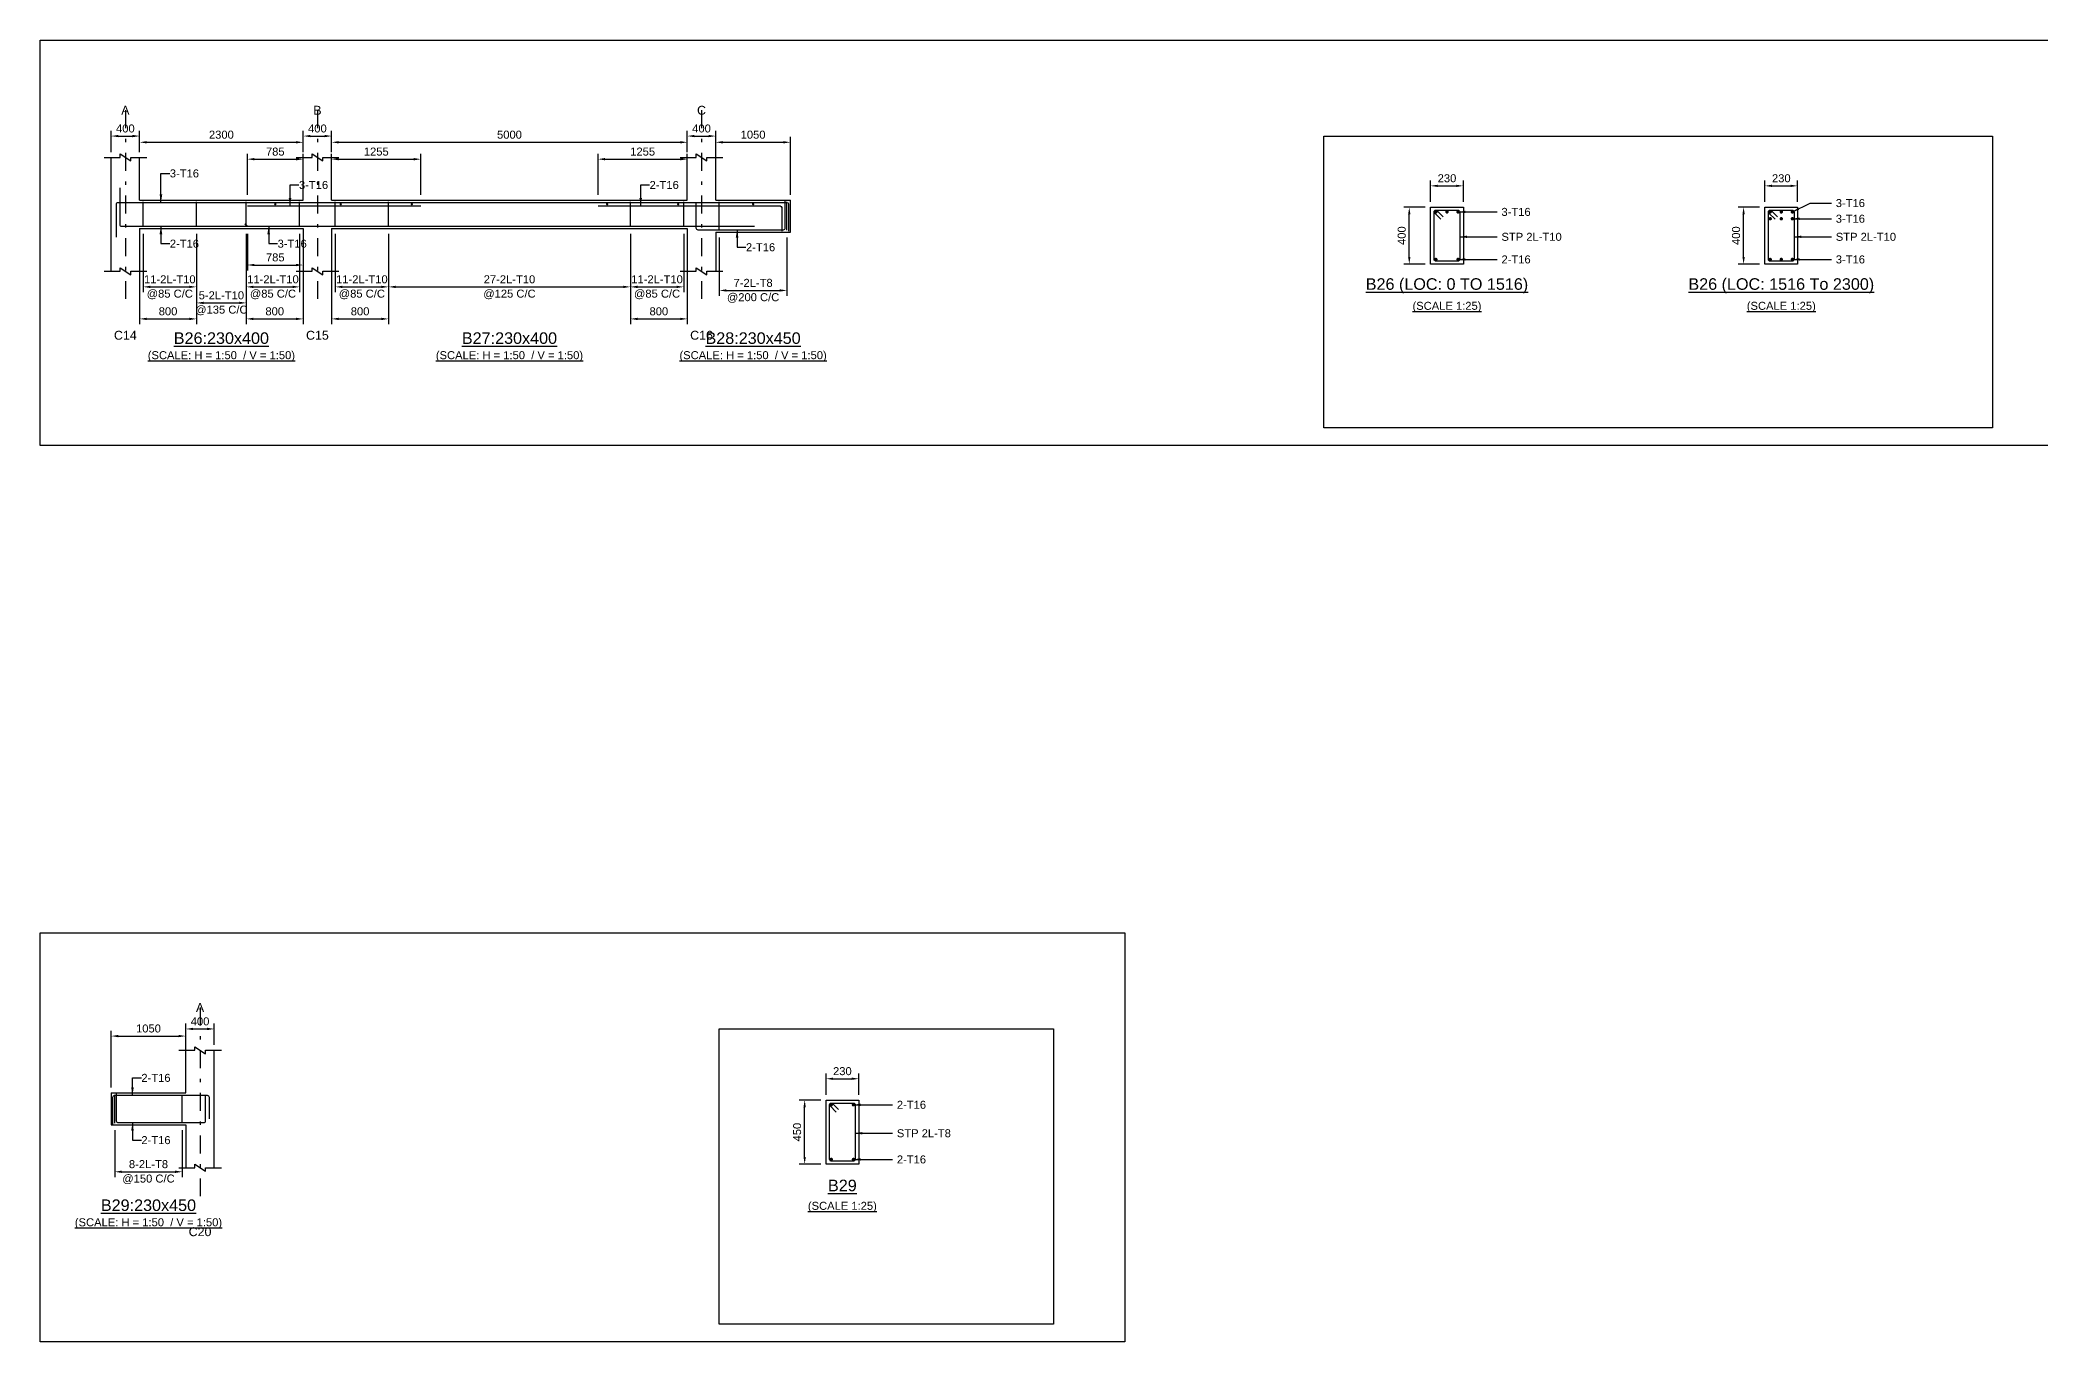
# Model space of a CAD drawing. Header units: inches. Extents: x -2000 to 143800, y -765100 to 3300.
# Drawn here: x -2000 to 54234, y -386400 to -349800 of the extents above; entities that cross this region are included whole.
import ezdxf
from ezdxf.enums import TextEntityAlignment as Align

# ---------------------------------------------------------------- set-up
doc = ezdxf.new("R2010")
doc.units = ezdxf.units.IN
doc.header["$LTSCALE"] = 1000
doc.header["$MEASUREMENT"] = 0
doc.linetypes.add('SCCenter', pattern=[1.2, 0.5, -0.3, 0.1, -0.3])
for name, color, linetype in [('Concrete Line', 2, 'Continuous'), ('Cut Line', 31, 'Continuous'), ('Dimension', 31, 'Continuous'), ('Grid', 8, 'Continuous'), ('Labels', 4, 'Continuous'), ('Labels_Support', 4, 'Continuous'), ('Link', 225, 'Continuous'), ('Reinforcement', 4, 'Continuous'), ('Schedule Border', 60, 'Continuous'), ('Spacer', 4, 'Continuous'), ('Text', 31, 'Continuous'), ('Text_Scale', 31, 'Continuous')]:
    doc.layers.add(name, color=color, linetype=linetype)
doc.styles.add('SC-SansSerif', font='SansSerif')
doc.styles.get("Standard").update_dxf_attribs({"font": 'txt.shx'})
doc.dimstyles.new('SCBBSDimStyl', dxfattribs={"dimtxt": 225, "dimasz": 200, "dimexe": 150, "dimexo": 150, "dimgap": 100, "dimtad": 1, "dimtoh": 1, "dimdec": 0, "dimzin": 0, "dimdsep": 46, "dimtxsty": 'SC-SansSerif', "dimcen": 0.09, "dimclrd": 8, "dimclre": 8, "dimclrt": 31, "dimadec": 0, "dimazin": 0, "dimtfac": 1, "dimtdec": 0, "dimtix": 1, "dimtofl": 0, "dimtmove": 0, "dimatfit": 3, "dimfxl": 1, "dimtolj": 1, "dimtzin": 0, "dimarcsym": 0})
doc.dimstyles.get("Standard").update_dxf_attribs({"dimtxt": 0.18, "dimasz": 225, "dimexe": 0.18, "dimexo": 0.0625, "dimgap": 0.09, "dimtad": 0, "dimtih": 1, "dimtoh": 1, "dimdec": 4, "dimzin": 0, "dimdsep": 46, "dimtxsty": 'Standard', "dimcen": 0.09, "dimadec": 0, "dimazin": 0, "dimtfac": 1, "dimtdec": 4, "dimtofl": 0, "dimtmove": 0, "dimatfit": 3, "dimfxl": 1, "dimtolj": 1, "dimtzin": 0, "dimarcsym": 0})

# ---------------------------------------------------------------- blocks, each defined once
blk = doc.blocks.new('*D226')
at = {"color": 8, "linetype": 'ByBlock', "lineweight": -2}
for p, q in [((900, -355250), (900, -356890)), ((2400, -355250), (2400, -356890)), ((1100, -356740), (2200, -356740))]:
    blk.add_line(p, q, dxfattribs=at)
at = {"color": 8}
for points in [[(900, -356740), (1100, -356707), (1100, -356773)], [(2400, -356740), (2200, -356773), (2200, -356707)]]:
    blk.add_solid(points, dxfattribs=at)
at = {"layer": 'DEFPOINTS', "color": 31}
for p in [(900, -355100), (2400, -355100), (900, -356740)]:
    blk.add_point(p, dxfattribs=at)
at = {"color": 31, "char_height": 225, "attachment_point": 5, "style": 'SC-SansSerif'}
for s, insert in [('\\A1;11-2L-T10', (1650, -356528)), ('\\A1;@85 C/C', (1650, -356952))]:
    blk.add_mtext(s, dxfattribs=dict(at, insert=insert))
blk = doc.blocks.new('*D227')
at = {"color": 8, "linetype": 'ByBlock', "lineweight": -2}
for p, q in [((800, -355250), (800, -357790)), ((2400, -355250), (2400, -357790)), ((1000, -357640), (2200, -357640))]:
    blk.add_line(p, q, dxfattribs=at)
at = {"color": 8}
for points in [[(800, -357640), (1000, -357607), (1000, -357673)], [(2400, -357640), (2200, -357673), (2200, -357607)]]:
    blk.add_solid(points, dxfattribs=at)
at = {"layer": 'DEFPOINTS', "color": 31}
for p in [(800, -355100), (2400, -355100), (800, -357640)]:
    blk.add_point(p, dxfattribs=at)
at = {"color": 31, "insert": (1600, -357428), "char_height": 225, "attachment_point": 5, "style": 'SC-SansSerif'}
blk.add_mtext('\\A1;800', dxfattribs=at)
blk = doc.blocks.new('*D228')
at = {"color": 8, "linetype": 'ByBlock', "lineweight": -2}
for p, q in [((2400, -355250), (2400, -357340)), ((3800, -355250), (3800, -357340)), ((2600, -357190), (3600, -357190))]:
    blk.add_line(p, q, dxfattribs=at)
at = {"color": 8}
for points in [[(2400, -357190), (2600, -357157), (2600, -357223)], [(3800, -357190), (3600, -357223), (3600, -357157)]]:
    blk.add_solid(points, dxfattribs=at)
at = {"layer": 'DEFPOINTS', "color": 31}
for p in [(2400, -355100), (3800, -355100), (2400, -357190)]:
    blk.add_point(p, dxfattribs=at)
at = {"color": 31, "char_height": 225, "attachment_point": 5, "style": 'SC-SansSerif'}
for s, insert in [('\\A1;5-2L-T10', (3100, -356978)), ('\\A1;@135 C/C', (3100, -357402))]:
    blk.add_mtext(s, dxfattribs=dict(at, insert=insert))
blk = doc.blocks.new('*D229')
at = {"color": 8, "linetype": 'ByBlock', "lineweight": -2}
for p, q in [((3800, -355250), (3800, -356890)), ((5300, -355250), (5300, -356890)), ((4000, -356740), (5100, -356740))]:
    blk.add_line(p, q, dxfattribs=at)
at = {"color": 8}
for points in [[(3800, -356740), (4000, -356707), (4000, -356773)], [(5300, -356740), (5100, -356773), (5100, -356707)]]:
    blk.add_solid(points, dxfattribs=at)
at = {"layer": 'DEFPOINTS', "color": 31}
for p in [(3800, -355100), (5300, -355100), (3800, -356740)]:
    blk.add_point(p, dxfattribs=at)
at = {"color": 31, "char_height": 225, "attachment_point": 5, "style": 'SC-SansSerif'}
for s, insert in [('\\A1;11-2L-T10', (4550, -356528)), ('\\A1;@85 C/C', (4550, -356952))]:
    blk.add_mtext(s, dxfattribs=dict(at, insert=insert))
blk = doc.blocks.new('*D230')
at = {"color": 8, "linetype": 'ByBlock', "lineweight": -2}
for p, q in [((3800, -355250), (3800, -357790)), ((5400, -355250), (5400, -357790)), ((4000, -357640), (5200, -357640))]:
    blk.add_line(p, q, dxfattribs=at)
at = {"color": 8}
for points in [[(3800, -357640), (4000, -357607), (4000, -357673)], [(5400, -357640), (5200, -357673), (5200, -357607)]]:
    blk.add_solid(points, dxfattribs=at)
at = {"layer": 'DEFPOINTS', "color": 31}
for p in [(3800, -355100), (5400, -355100), (3800, -357640)]:
    blk.add_point(p, dxfattribs=at)
at = {"color": 31, "insert": (4600, -357428), "char_height": 225, "attachment_point": 5, "style": 'SC-SansSerif'}
blk.add_mtext('\\A1;800', dxfattribs=at)
blk = doc.blocks.new('*D231')
at = {"color": 8, "linetype": 'ByBlock', "lineweight": -2}
for p, q in [((6300, -355250), (6300, -356890)), ((7800, -355250), (7800, -356890)), ((6500, -356740), (7600, -356740))]:
    blk.add_line(p, q, dxfattribs=at)
at = {"color": 8}
for points in [[(6300, -356740), (6500, -356707), (6500, -356773)], [(7800, -356740), (7600, -356773), (7600, -356707)]]:
    blk.add_solid(points, dxfattribs=at)
at = {"layer": 'DEFPOINTS', "color": 31}
for p in [(6300, -355100), (7800, -355100), (6300, -356740)]:
    blk.add_point(p, dxfattribs=at)
at = {"color": 31, "char_height": 225, "attachment_point": 5, "style": 'SC-SansSerif'}
for s, insert in [('\\A1;11-2L-T10', (7050, -356528)), ('\\A1;@85 C/C', (7050, -356952))]:
    blk.add_mtext(s, dxfattribs=dict(at, insert=insert))
blk = doc.blocks.new('*D232')
at = {"color": 8, "linetype": 'ByBlock', "lineweight": -2}
for p, q in [((6200, -355250), (6200, -357790)), ((7800, -355250), (7800, -357790)), ((6400, -357640), (7600, -357640))]:
    blk.add_line(p, q, dxfattribs=at)
at = {"color": 8}
for points in [[(6200, -357640), (6400, -357607), (6400, -357673)], [(7800, -357640), (7600, -357673), (7600, -357607)]]:
    blk.add_solid(points, dxfattribs=at)
at = {"layer": 'DEFPOINTS', "color": 31}
for p in [(6200, -355100), (7800, -355100), (6200, -357640)]:
    blk.add_point(p, dxfattribs=at)
at = {"color": 31, "insert": (7000, -357428), "char_height": 225, "attachment_point": 5, "style": 'SC-SansSerif'}
blk.add_mtext('\\A1;800', dxfattribs=at)
blk = doc.blocks.new('*D233')
at = {"color": 8, "linetype": 'ByBlock', "lineweight": -2}
for p, q in [((7800, -355250), (7800, -356890)), ((14600, -355250), (14600, -356890)), ((8000, -356740), (14400, -356740))]:
    blk.add_line(p, q, dxfattribs=at)
at = {"color": 8}
for points in [[(7800, -356740), (8000, -356707), (8000, -356773)], [(14600, -356740), (14400, -356773), (14400, -356707)]]:
    blk.add_solid(points, dxfattribs=at)
at = {"layer": 'DEFPOINTS', "color": 31}
for p in [(7800, -355100), (14600, -355100), (7800, -356740)]:
    blk.add_point(p, dxfattribs=at)
at = {"color": 31, "char_height": 225, "attachment_point": 5, "style": 'SC-SansSerif'}
for s, insert in [('\\A1;27-2L-T10', (11200, -356528)), ('\\A1;@125 C/C', (11200, -356952))]:
    blk.add_mtext(s, dxfattribs=dict(at, insert=insert))
blk = doc.blocks.new('*D234')
at = {"color": 8, "linetype": 'ByBlock', "lineweight": -2}
for p, q in [((14600, -355250), (14600, -356890)), ((16100, -355250), (16100, -356890)), ((14800, -356740), (15900, -356740))]:
    blk.add_line(p, q, dxfattribs=at)
at = {"color": 8}
for points in [[(14600, -356740), (14800, -356707), (14800, -356773)], [(16100, -356740), (15900, -356773), (15900, -356707)]]:
    blk.add_solid(points, dxfattribs=at)
at = {"layer": 'DEFPOINTS', "color": 31}
for p in [(14600, -355100), (16100, -355100), (14600, -356740)]:
    blk.add_point(p, dxfattribs=at)
at = {"color": 31, "char_height": 225, "attachment_point": 5, "style": 'SC-SansSerif'}
for s, insert in [('\\A1;11-2L-T10', (15350, -356528)), ('\\A1;@85 C/C', (15350, -356952))]:
    blk.add_mtext(s, dxfattribs=dict(at, insert=insert))
blk = doc.blocks.new('*D235')
at = {"color": 8, "linetype": 'ByBlock', "lineweight": -2}
for p, q in [((14600, -355250), (14600, -357790)), ((16200, -355250), (16200, -357790)), ((14800, -357640), (16000, -357640))]:
    blk.add_line(p, q, dxfattribs=at)
at = {"color": 8}
for points in [[(14600, -357640), (14800, -357607), (14800, -357673)], [(16200, -357640), (16000, -357673), (16000, -357607)]]:
    blk.add_solid(points, dxfattribs=at)
at = {"layer": 'DEFPOINTS', "color": 31}
for p in [(14600, -355100), (16200, -355100), (14600, -357640)]:
    blk.add_point(p, dxfattribs=at)
at = {"color": 31, "insert": (15400, -357428), "char_height": 225, "attachment_point": 5, "style": 'SC-SansSerif'}
blk.add_mtext('\\A1;800', dxfattribs=at)
blk = doc.blocks.new('*D236')
at = {"color": 8, "linetype": 'ByBlock', "lineweight": -2}
for p, q in [((17100, -355350), (17100, -356990)), ((19000, -355350), (19000, -356990)), ((17300, -356840), (18800, -356840))]:
    blk.add_line(p, q, dxfattribs=at)
at = {"color": 8}
for points in [[(17100, -356840), (17300, -356807), (17300, -356873)], [(19000, -356840), (18800, -356873), (18800, -356807)]]:
    blk.add_solid(points, dxfattribs=at)
at = {"layer": 'DEFPOINTS', "color": 31}
for p in [(17100, -355200), (19000, -355200), (17100, -356840)]:
    blk.add_point(p, dxfattribs=at)
at = {"color": 31, "char_height": 225, "attachment_point": 5, "style": 'SC-SansSerif'}
for s, insert in [('\\A1;7-2L-T8', (18050, -356628)), ('\\A1;@200 C/C', (18050, -357052))]:
    blk.add_mtext(s, dxfattribs=dict(at, insert=insert))
blk = doc.blocks.new('*D237')
at = {"color": 8, "linetype": 'ByBlock', "lineweight": -2}
for p, q in [((3830, -354150), (3830, -353000)), ((5400, -354150), (5400, -353000)), ((4030, -353150), (5200, -353150))]:
    blk.add_line(p, q, dxfattribs=at)
at = {"color": 8}
for points in [[(3830, -353150), (4030, -353117), (4030, -353183)], [(5400, -353150), (5200, -353183), (5200, -353117)]]:
    blk.add_solid(points, dxfattribs=at)
at = {"layer": 'DEFPOINTS', "color": 31}
for p in [(3830, -353150), (3830, -354300), (5400, -354300)]:
    blk.add_point(p, dxfattribs=at)
at = {"color": 31, "insert": (4615, -352938), "char_height": 225, "attachment_point": 5, "style": 'SC-SansSerif'}
blk.add_mtext('\\A1;785', dxfattribs=at)
blk = doc.blocks.new('*D238')
at = {"color": 8, "linetype": 'ByBlock', "lineweight": -2}
for p, q in [((6200, -354150), (6200, -353000)), ((8710, -354150), (8710, -353000)), ((6400, -353150), (8510, -353150))]:
    blk.add_line(p, q, dxfattribs=at)
at = {"color": 8}
for points in [[(6200, -353150), (6400, -353117), (6400, -353183)], [(8710, -353150), (8510, -353183), (8510, -353117)]]:
    blk.add_solid(points, dxfattribs=at)
at = {"layer": 'DEFPOINTS', "color": 31}
for p in [(6200, -353150), (6200, -354300), (8710, -354300)]:
    blk.add_point(p, dxfattribs=at)
at = {"color": 31, "insert": (7455, -352938), "char_height": 225, "attachment_point": 5, "style": 'SC-SansSerif'}
blk.add_mtext('\\A1;1255', dxfattribs=at)
blk = doc.blocks.new('*D239')
at = {"color": 8, "linetype": 'ByBlock', "lineweight": -2}
for p, q in [((13690, -354150), (13690, -353000)), ((16200, -354150), (16200, -353000)), ((13890, -353150), (16000, -353150))]:
    blk.add_line(p, q, dxfattribs=at)
at = {"color": 8}
for points in [[(13690, -353150), (13890, -353117), (13890, -353183)], [(16200, -353150), (16000, -353183), (16000, -353117)]]:
    blk.add_solid(points, dxfattribs=at)
at = {"layer": 'DEFPOINTS', "color": 31}
for p in [(13690, -353150), (13690, -354300), (16200, -354300)]:
    blk.add_point(p, dxfattribs=at)
at = {"color": 31, "insert": (14945, -352938), "char_height": 225, "attachment_point": 5, "style": 'SC-SansSerif'}
blk.add_mtext('\\A1;1255', dxfattribs=at)
blk = doc.blocks.new('*D240')
at = {"color": 8, "linetype": 'ByBlock', "lineweight": -2}
for p, q in [((3830, -355250), (3830, -356275)), ((5400, -355250), (5400, -356275)), ((4030, -356125), (5200, -356125))]:
    blk.add_line(p, q, dxfattribs=at)
at = {"color": 8}
for points in [[(3830, -356125), (4030, -356092), (4030, -356158)], [(5400, -356125), (5200, -356158), (5200, -356092)]]:
    blk.add_solid(points, dxfattribs=at)
at = {"layer": 'DEFPOINTS', "color": 31}
for p in [(3830, -355100), (5400, -355100), (3830, -356125)]:
    blk.add_point(p, dxfattribs=at)
at = {"color": 31, "insert": (4615, -355912), "char_height": 225, "attachment_point": 5, "style": 'SC-SansSerif'}
blk.add_mtext('\\A1;785', dxfattribs=at)
blk = doc.blocks.new('*D241')
at = {"color": 8, "linetype": 'ByBlock', "lineweight": -2}
for p, q in [((37100, -354350), (37100, -353750)), ((37300, -353900), (37820, -353900)), ((38020, -354350), (38020, -353750))]:
    blk.add_line(p, q, dxfattribs=at)
at = {"color": 8}
for points in [[(37100, -353900), (37300, -353867), (37300, -353933)], [(38020, -353900), (37820, -353933), (37820, -353867)]]:
    blk.add_solid(points, dxfattribs=at)
at = {"layer": 'DEFPOINTS', "color": 31}
for p in [(37100, -353900), (37100, -354500), (38020, -354500)]:
    blk.add_point(p, dxfattribs=at)
at = {"color": 31, "insert": (37560, -353688), "char_height": 225, "attachment_point": 5, "style": 'SC-SansSerif'}
blk.add_mtext('\\A1;230', dxfattribs=at)
blk = doc.blocks.new('*D242')
at = {"color": 8, "linetype": 'ByBlock', "lineweight": -2}
for p, q in [((36950, -354500), (36350, -354500)), ((36500, -355900), (36500, -354700)), ((36950, -356100), (36350, -356100))]:
    blk.add_line(p, q, dxfattribs=at)
at = {"color": 8}
for points in [[(36500, -354500), (36533, -354700), (36467, -354700)], [(36500, -356100), (36467, -355900), (36533, -355900)]]:
    blk.add_solid(points, dxfattribs=at)
at = {"layer": 'DEFPOINTS', "color": 31}
for p in [(37100, -354500), (36500, -356100), (37100, -356100)]:
    blk.add_point(p, dxfattribs=at)
at = {"color": 31, "insert": (36288, -355300), "char_height": 225, "attachment_point": 5, "rotation": 90, "style": 'SC-SansSerif'}
blk.add_mtext('\\A1;400', dxfattribs=at)
blk = doc.blocks.new('*D243')
at = {"color": 8, "linetype": 'ByBlock', "lineweight": -2}
for p, q in [((46500, -354350), (46500, -353750)), ((46700, -353900), (47220, -353900)), ((47420, -354350), (47420, -353750))]:
    blk.add_line(p, q, dxfattribs=at)
at = {"color": 8}
for points in [[(46500, -353900), (46700, -353867), (46700, -353933)], [(47420, -353900), (47220, -353933), (47220, -353867)]]:
    blk.add_solid(points, dxfattribs=at)
at = {"layer": 'DEFPOINTS', "color": 31}
for p in [(46500, -353900), (46500, -354500), (47420, -354500)]:
    blk.add_point(p, dxfattribs=at)
at = {"color": 31, "insert": (46960, -353688), "char_height": 225, "attachment_point": 5, "style": 'SC-SansSerif'}
blk.add_mtext('\\A1;230', dxfattribs=at)
blk = doc.blocks.new('*D244')
at = {"color": 8, "linetype": 'ByBlock', "lineweight": -2}
for p, q in [((46350, -354500), (45750, -354500)), ((45900, -355900), (45900, -354700)), ((46350, -356100), (45750, -356100))]:
    blk.add_line(p, q, dxfattribs=at)
at = {"color": 8}
for points in [[(45900, -354500), (45933, -354700), (45867, -354700)], [(45900, -356100), (45867, -355900), (45933, -355900)]]:
    blk.add_solid(points, dxfattribs=at)
at = {"layer": 'DEFPOINTS', "color": 31}
for p in [(46500, -354500), (45900, -356100), (46500, -356100)]:
    blk.add_point(p, dxfattribs=at)
at = {"color": 31, "insert": (45688, -355300), "char_height": 225, "attachment_point": 5, "rotation": 90, "style": 'SC-SansSerif'}
blk.add_mtext('\\A1;400', dxfattribs=at)
blk = doc.blocks.new('*D253')
at = {"color": 8, "linetype": 'ByBlock', "lineweight": -2}
for p, q in [((800, -352950), (800, -352525)), ((5400, -352950), (5400, -352525)), ((1000, -352675), (5200, -352675))]:
    blk.add_line(p, q, dxfattribs=at)
at = {"color": 8}
for points in [[(800, -352675), (1000, -352642), (1000, -352708)], [(5400, -352675), (5200, -352708), (5200, -352642)]]:
    blk.add_solid(points, dxfattribs=at)
at = {"layer": 'DEFPOINTS', "color": 31}
for p in [(800, -352675), (800, -353100), (5400, -353100)]:
    blk.add_point(p, dxfattribs=at)
at = {"color": 31, "insert": (3100, -352462), "char_height": 225, "attachment_point": 5, "style": 'SC-SansSerif'}
blk.add_mtext('\\A1;2300', dxfattribs=at)
blk = doc.blocks.new('*D254')
at = {"color": 8, "linetype": 'ByBlock', "lineweight": -2}
for p, q in [((6200, -352950), (6200, -352525)), ((16200, -352950), (16200, -352525)), ((6400, -352675), (16000, -352675))]:
    blk.add_line(p, q, dxfattribs=at)
at = {"color": 8}
for points in [[(6200, -352675), (6400, -352642), (6400, -352708)], [(16200, -352675), (16000, -352708), (16000, -352642)]]:
    blk.add_solid(points, dxfattribs=at)
at = {"layer": 'DEFPOINTS', "color": 31}
for p in [(6200, -352675), (6200, -353100), (16200, -353100)]:
    blk.add_point(p, dxfattribs=at)
at = {"color": 31, "insert": (11200, -352462), "char_height": 225, "attachment_point": 5, "style": 'SC-SansSerif'}
blk.add_mtext('\\A1;5000', dxfattribs=at)
blk = doc.blocks.new('*D255')
at = {"color": 8, "linetype": 'ByBlock', "lineweight": -2}
for p, q in [((17000, -352950), (17000, -352525)), ((19100, -354150), (19100, -352525)), ((17200, -352675), (18900, -352675))]:
    blk.add_line(p, q, dxfattribs=at)
at = {"color": 8}
for points in [[(17000, -352675), (17200, -352642), (17200, -352708)], [(19100, -352675), (18900, -352708), (18900, -352642)]]:
    blk.add_solid(points, dxfattribs=at)
at = {"layer": 'DEFPOINTS', "color": 31}
for p in [(17000, -352675), (17000, -353100), (19100, -354300)]:
    blk.add_point(p, dxfattribs=at)
at = {"color": 31, "insert": (18050, -352462), "char_height": 225, "attachment_point": 5, "style": 'SC-SansSerif'}
blk.add_mtext('\\A1;1050', dxfattribs=at)
blk = doc.blocks.new('*D256')
at = {"color": 8, "linetype": 'ByBlock', "lineweight": -2}
for p, q in [((0, -352950), (0, -352350)), ((200, -352500), (600, -352500)), ((800, -352950), (800, -352350))]:
    blk.add_line(p, q, dxfattribs=at)
at = {"color": 8}
for points in [[(0, -352500), (200, -352467), (200, -352533)], [(800, -352500), (600, -352533), (600, -352467)]]:
    blk.add_solid(points, dxfattribs=at)
at = {"layer": 'DEFPOINTS', "color": 31}
for p in [(0, -352500), (0, -353100), (800, -353100)]:
    blk.add_point(p, dxfattribs=at)
at = {"color": 31, "insert": (400, -352288), "char_height": 225, "attachment_point": 5, "style": 'SC-SansSerif'}
blk.add_mtext('\\A1;400', dxfattribs=at)
blk = doc.blocks.new('*D257')
at = {"color": 8, "linetype": 'ByBlock', "lineweight": -2}
for p, q in [((5400, -352950), (5400, -352350)), ((5600, -352500), (6000, -352500)), ((6200, -352950), (6200, -352350))]:
    blk.add_line(p, q, dxfattribs=at)
at = {"color": 8}
for points in [[(5400, -352500), (5600, -352467), (5600, -352533)], [(6200, -352500), (6000, -352533), (6000, -352467)]]:
    blk.add_solid(points, dxfattribs=at)
at = {"layer": 'DEFPOINTS', "color": 31}
for p in [(5400, -352500), (5400, -353100), (6200, -353100)]:
    blk.add_point(p, dxfattribs=at)
at = {"color": 31, "insert": (5800, -352288), "char_height": 225, "attachment_point": 5, "style": 'SC-SansSerif'}
blk.add_mtext('\\A1;400', dxfattribs=at)
blk = doc.blocks.new('*D258')
at = {"color": 8, "linetype": 'ByBlock', "lineweight": -2}
for p, q in [((16200, -352950), (16200, -352350)), ((16400, -352500), (16800, -352500)), ((17000, -354150), (17000, -352350))]:
    blk.add_line(p, q, dxfattribs=at)
at = {"color": 8}
for points in [[(16200, -352500), (16400, -352467), (16400, -352533)], [(17000, -352500), (16800, -352533), (16800, -352467)]]:
    blk.add_solid(points, dxfattribs=at)
at = {"layer": 'DEFPOINTS', "color": 31}
for p in [(16200, -352500), (16200, -353100), (17000, -354300)]:
    blk.add_point(p, dxfattribs=at)
at = {"color": 31, "insert": (16600, -352288), "char_height": 225, "attachment_point": 5, "style": 'SC-SansSerif'}
blk.add_mtext('\\A1;400', dxfattribs=at)
blk = doc.blocks.new('*D259')
at = {"color": 8, "linetype": 'ByBlock', "lineweight": -2}
for p, q in [((100, -380450), (100, -381765)), ((2000, -380450), (2000, -381765)), ((300, -381615), (1800, -381615))]:
    blk.add_line(p, q, dxfattribs=at)
at = {"color": 8}
for points in [[(100, -381615), (300, -381582), (300, -381648)], [(2000, -381615), (1800, -381648), (1800, -381582)]]:
    blk.add_solid(points, dxfattribs=at)
at = {"layer": 'DEFPOINTS', "color": 31}
for p in [(100, -380300), (2000, -380300), (100, -381615)]:
    blk.add_point(p, dxfattribs=at)
at = {"color": 31, "char_height": 225, "attachment_point": 5, "style": 'SC-SansSerif'}
for s, insert in [('\\A1;@150 C/C', (1050, -381828)), ('\\A1;8-2L-T8', (1050, -381402))]:
    blk.add_mtext(s, dxfattribs=dict(at, insert=insert))
blk = doc.blocks.new('*D260')
at = {"color": 8, "linetype": 'ByBlock', "lineweight": -2}
for p, q in [((20100, -379450), (20100, -378850)), ((20300, -379000), (20820, -379000)), ((21020, -379450), (21020, -378850))]:
    blk.add_line(p, q, dxfattribs=at)
at = {"color": 8}
for points in [[(20100, -379000), (20300, -378967), (20300, -379033)], [(21020, -379000), (20820, -379033), (20820, -378967)]]:
    blk.add_solid(points, dxfattribs=at)
at = {"layer": 'DEFPOINTS', "color": 31}
for p in [(20100, -379000), (20100, -379600), (21020, -379600)]:
    blk.add_point(p, dxfattribs=at)
at = {"color": 31, "insert": (20560, -378788), "char_height": 225, "attachment_point": 5, "style": 'SC-SansSerif'}
blk.add_mtext('\\A1;230', dxfattribs=at)
blk = doc.blocks.new('*D261')
at = {"color": 8, "linetype": 'ByBlock', "lineweight": -2}
for p, q in [((19950, -379600), (19350, -379600)), ((19500, -381200), (19500, -379800)), ((19950, -381400), (19350, -381400))]:
    blk.add_line(p, q, dxfattribs=at)
at = {"color": 8}
for points in [[(19500, -379600), (19533, -379800), (19467, -379800)], [(19500, -381400), (19467, -381200), (19533, -381200)]]:
    blk.add_solid(points, dxfattribs=at)
at = {"layer": 'DEFPOINTS', "color": 31}
for p in [(20100, -379600), (19500, -381400), (20100, -381400)]:
    blk.add_point(p, dxfattribs=at)
at = {"color": 31, "insert": (19288, -380500), "char_height": 225, "attachment_point": 5, "rotation": 90, "style": 'SC-SansSerif'}
blk.add_mtext('\\A1;450', dxfattribs=at)
blk = doc.blocks.new('*D262')
at = {"color": 8, "linetype": 'ByBlock', "lineweight": -2}
for p, q in [((0, -379250), (0, -377650)), ((200, -377800), (1900, -377800)), ((2100, -378050), (2100, -377650))]:
    blk.add_line(p, q, dxfattribs=at)
at = {"color": 8}
for points in [[(0, -377800), (200, -377767), (200, -377833)], [(2100, -377800), (1900, -377833), (1900, -377767)]]:
    blk.add_solid(points, dxfattribs=at)
at = {"layer": 'DEFPOINTS', "color": 31}
for p in [(0, -377800), (2100, -378200), (0, -379400)]:
    blk.add_point(p, dxfattribs=at)
at = {"color": 31, "insert": (1050, -377588), "char_height": 225, "attachment_point": 5, "style": 'SC-SansSerif'}
blk.add_mtext('\\A1;1050', dxfattribs=at)
blk = doc.blocks.new('*D263')
at = {"color": 8, "linetype": 'ByBlock', "lineweight": -2}
for p, q in [((2100, -379250), (2100, -377450)), ((2300, -377600), (2700, -377600)), ((2900, -378050), (2900, -377450))]:
    blk.add_line(p, q, dxfattribs=at)
at = {"color": 8}
for points in [[(2100, -377600), (2300, -377567), (2300, -377633)], [(2900, -377600), (2700, -377633), (2700, -377567)]]:
    blk.add_solid(points, dxfattribs=at)
at = {"layer": 'DEFPOINTS', "color": 31}
for p in [(2100, -377600), (2900, -378200), (2100, -379400)]:
    blk.add_point(p, dxfattribs=at)
at = {"color": 31, "insert": (2500, -377388), "char_height": 225, "attachment_point": 5, "style": 'SC-SansSerif'}
blk.add_mtext('\\A1;400', dxfattribs=at)

msp = doc.modelspace()

# ---------------------------------------------------------------- linework, layer by layer
at = {"layer": 'Concrete Line'}
for p, q in [((0, -356300), (0, -353100)), ((800, -354300), (800, -353100)), ((5400, -354300), (5400, -353100)), ((6200, -354300), (6200, -353100)), ((16200, -354300), (16200, -353100)), ((17000, -354300), (17000, -353100)), ((19100, -355200), (19100, -354300)), ((800, -355100), (800, -356300)), ((5400, -355100), (5400, -356300)), ((6200, -355100), (6200, -356300)), ((16200, -355100), (16200, -356300)), ((17000, -355200), (17000, -356300)), ((2100, -379400), (2100, -378200)), ((2900, -381500), (2900, -378200)), ((0, -379400), (0, -380300)), ((2100, -380300), (2100, -381500))]:
    msp.add_line(p, q, dxfattribs=at)
for points in [[(800, -354300), (5400, -354300)], [(6200, -354300), (16200, -354300)], [(17000, -354300), (19100, -354300)], [(800, -355100), (5400, -355100)], [(6200, -355100), (16200, -355100)], [(17000, -355200), (19100, -355200)], [(0, -379400), (2100, -379400)], [(0, -380300), (2100, -380300)]]:
    msp.add_lwpolyline(points, dxfattribs=at)
for points in [[(37100, -354500), (38020, -354500), (38020, -356100), (37100, -356100)], [(46500, -354500), (47420, -354500), (47420, -356100), (46500, -356100)], [(20100, -379600), (21020, -379600), (21020, -381400), (20100, -381400)]]:
    msp.add_lwpolyline(points, close=True, dxfattribs=at)
at = {"layer": 'Cut Line'}
for points in [[(-200, -353100), (250, -353100), (250, -353000), (550, -353200), (550, -353100), (1000, -353100)], [(5200, -353100), (5650, -353100), (5650, -353000), (5950, -353200), (5950, -353100), (6400, -353100)], [(16000, -353100), (16450, -353100), (16450, -353000), (16750, -353200), (16750, -353100), (17200, -353100)], [(-200, -356300), (250, -356300), (250, -356200), (550, -356400), (550, -356300), (1000, -356300)], [(5200, -356300), (5650, -356300), (5650, -356200), (5950, -356400), (5950, -356300), (6400, -356300)], [(16000, -356300), (16450, -356300), (16450, -356200), (16750, -356400), (16750, -356300), (17200, -356300)], [(1900, -378200), (2350, -378200), (2350, -378100), (2650, -378300), (2650, -378200), (3100, -378200)], [(1900, -381500), (2350, -381500), (2350, -381400), (2650, -381600), (2650, -381500), (3100, -381500)]]:
    msp.add_lwpolyline(points, dxfattribs=at)
at = {"layer": 'Grid', "linetype": 'SCCenter'}
for p, q in [((400, -351775), (400, -357100)), ((5800, -351775), (5800, -357100)), ((16600, -351775), (16600, -357100)), ((2500, -377000), (2500, -382300))]:
    msp.add_line(p, q, dxfattribs=at)
at = {"layer": 'Grid'}
for centre in [(400, -351775), (5800, -351775), (16600, -351775), (2500, -377000)]:
    msp.add_circle(centre, 0, dxfattribs=at)
at = {"layer": 'Link'}
for p, q in [((900, -355050), (900, -354350)), ((2400, -355050), (2400, -354350)), ((3800, -355050), (3800, -354350)), ((5300, -355050), (5300, -354350)), ((6300, -355050), (6300, -354350)), ((7800, -355050), (7800, -354350)), ((14600, -355050), (14600, -354350)), ((16100, -355050), (16100, -354350)), ((17100, -355150), (17100, -354350)), ((19000, -355150), (19000, -354350)), ((100, -380250), (100, -379450)), ((2000, -380250), (2000, -379450))]:
    msp.add_line(p, q, dxfattribs=at)
for points in [[(37383.8, -354835.6), (37214.1, -354665.9, -0.6681786), (37248, -354584), (37872, -354584, -0.4142136), (37920, -354632), (37920, -355968, -0.4142136), (37872, -356016), (37248, -356016, -0.4142136), (37200, -355968), (37200, -354632, -0.6681786), (37281.9, -354598.1), (37451.7, -354767.8)], [(46783.8, -354835.6), (46614.1, -354665.9, -0.6681786), (46648, -354584), (47272, -354584, -0.4142136), (47320, -354632), (47320, -355968, -0.4142136), (47272, -356016), (46648, -356016, -0.4142136), (46600, -355968), (46600, -354632, -0.6681786), (46681.9, -354598.1), (46851.7, -354767.8)], [(20383.8, -379935.6), (20214.1, -379765.9, -0.6681786), (20248, -379684), (20872, -379684, -0.4142136), (20920, -379732), (20920, -381268, -0.4142136), (20872, -381316), (20248, -381316, -0.4142136), (20200, -381268), (20200, -379732, -0.6681786), (20281.9, -379698.1), (20451.6, -379867.8)]]:
    msp.add_lwpolyline(points, format="xyb", dxfattribs=at)
at = {"layer": 'Reinforcement'}
for points in [[(244, -353958), (244, -354984, 0.4142136), (294, -355034), (18088, -355034)], [(148, -355346), (148, -354416, -0.4142136), (198, -354366), (19000, -354366, -0.4142134), (19050, -354416), (19050, -355175)], [(13690, -354462), (18808, -354462, -0.4142134), (18858, -354512), (18858, -355175)], [(16444, -354378), (16444, -355084, 0.4142136), (16494, -355134), (18904, -355134, 0.4142136), (18954, -355084), (18954, -354325)], [(50, -380275), (50, -379516, -0.4142136), (100, -379466), (2702, -379466, -0.4142136), (2752, -379516), (2752, -380126)], [(146, -379425), (146, -380184, 0.4142136), (196, -380234), (2606, -380234, 0.4142136), (2656, -380184), (2656, -379478)]]:
    msp.add_lwpolyline(points, format="xyb", dxfattribs=at)
for points in [[(3830, -354462), (8710, -354462)], [(3759.3, -354963.3), (3830, -355034), (18088, -355034)]]:
    msp.add_lwpolyline(points, dxfattribs=at)
at = {"layer": 'Reinforcement', "const_width": 48}
for points in [[(37224, -354632, 1), (37272, -354632, 1)], [(37536, -354632, 1), (37584, -354632, 1)], [(37848, -354632, 1), (37896, -354632, 1)], [(46624, -354632, 1), (46672, -354632, 1)], [(46624, -354824, 1), (46672, -354824, 1)], [(46936, -354632, 1), (46984, -354632, 1)], [(46936, -354824, 1), (46984, -354824, 1)], [(47248, -354632, 1), (47296, -354632, 1)], [(47248, -354824, 1), (47296, -354824, 1)], [(37224, -355968, 1), (37272, -355968, 1)], [(37848, -355968, 1), (37896, -355968, 1)], [(46624, -355968, 1), (46672, -355968, 1)], [(46936, -355968, 1), (46984, -355968, 1)], [(47248, -355968, 1), (47296, -355968, 1)], [(20224, -379732, 1), (20272, -379732, 1)], [(20848, -379732, 1), (20896, -379732, 1)], [(20224, -381268, 1), (20272, -381268, 1)], [(20848, -381268, 1), (20896, -381268, 1)]]:
    msp.add_lwpolyline(points, format="xyb", close=True, dxfattribs=at)
at = {"layer": 'Schedule Border'}
for points in [[(-2000, -349800), (96500, -349800), (96500, -361200), (-2000, -361200)], [(34100, -352500), (52900, -352500), (52900, -360700), (34100, -360700)], [(-2000, -374900), (28500, -374900), (28500, -386400), (-2000, -386400)], [(17100, -377600), (26500, -377600), (26500, -385900), (17100, -385900)]]:
    msp.add_lwpolyline(points, close=True, dxfattribs=at)
at = {"layer": 'Spacer', "const_width": 32}
for points in [[(4599, -354414, 1), (4631, -354414, 1)], [(6439, -354414, 1), (6471, -354414, 1)], [(8439, -354414, 1), (8471, -354414, 1)], [(13929, -354414, 1), (13961, -354414, 1)], [(15929, -354414, 1), (15961, -354414, 1)], [(18034, -354414, 1), (18066, -354414, 1)]]:
    msp.add_lwpolyline(points, format="xyb", close=True, dxfattribs=at)

# ---------------------------------------------------------------- texts
at = {"layer": 'Grid', "style": 'SC-SansSerif'}
for s, p in [('A', (400, -351775)), ('B', (5800, -351775)), ('C', (16600, -351775)), ('A', (2500, -377000))]:
    msp.add_text(s, height=250, dxfattribs=at).set_placement(p, align=Align.MIDDLE)
at = {"layer": 'Labels', "style": 'SC-SansSerif'}
for s, p in [('%%uB26 (LOC: 0 TO 1516)', (37560, -356700)), ('%%uB26 (LOC: 1516 To 2300)', (46960, -356700)), ('%%uB29', (20560, -382000))]:
    msp.add_text(s, height=325, dxfattribs=at).set_placement(p, align=Align.MIDDLE)
for s, p in [('%%uB26:230x400', (3100, -358440)), ('%%uB27:230x400', (11200, -358440)), ('%%uB28:230x450', (18050, -358440)), ('%%uB29:230x450', (1050, -382815))]:
    msp.add_text(s, height=325, dxfattribs=at).set_placement(p, align=Align.BOTTOM_CENTER)
at = {"layer": 'Labels_Support', "style": 'SC-SansSerif'}
for s, p in [('C14', (400, -358300)), ('C15', (5800, -358300)), ('C16', (16600, -358300)), ('C20', (2500, -383500))]:
    msp.add_text(s, height=250, dxfattribs=at).set_placement(p, align=Align.BOTTOM_CENTER)
at = {"layer": 'Text', "style": 'SC-SansSerif'}
for s, p in [('3-T16', (1650, -353550)), ('3-T16', (5280, -353875)), ('2-T16', (15140, -353875)), ('3-T16', (48492, -354384)), ('3-T16', (39092, -354632)), ('3-T16', (48492, -354824)), ('STP 2L-T10', (39092, -355332)), ('STP 2L-T10', (48492, -355332)), ('2-T16', (1650, -355525)), ('3-T16', (4680, -355525)), ('2-T16', (17850, -355625)), ('2-T16', (39092, -355968)), ('3-T16', (48492, -355968)), ('2-T16', (850, -378975)), ('2-T16', (22092, -379732)), ('2-T16', (850, -380725)), ('STP 2L-T8', (22092, -380532)), ('2-T16', (22092, -381268))]:
    msp.add_text(s, height=225, dxfattribs=at).set_placement(p, align=Align.MIDDLE_LEFT)
for p in [(37560, -357300), (46960, -357300), (20560, -382600)]:
    msp.add_text('%%u(SCALE 1:25)', height=225, dxfattribs=at).set_placement(p, align=Align.MIDDLE)
at = {"layer": 'Text_Scale', "style": 'SC-SansSerif'}
for p in [(3100, -358840), (11200, -358840), (18050, -358840), (1050, -383215)]:
    msp.add_text('%%u(SCALE: H = 1:50  / V = 1:50)', height=225, dxfattribs=at).set_placement(p, align=Align.BOTTOM_CENTER)

# ---------------------------------------------------------------- dimensions: what is measured, and where the dimension line sits
at = {"layer": 'Dimension'}
for base, p1, p2, text, picture, middle in [((800, -352500), (0, -353100), (800, -353100), '400', '*D256', (400, -352500)), ((5400, -352675), (800, -353100), (5400, -353100), '2300', '*D253', (3100, -352675)), ((6200, -352500), (5400, -353100), (6200, -353100), '400', '*D257', (5800, -352500)), ((16200, -352675), (6200, -353100), (16200, -353100), '5000', '*D254', (11200, -352675)), ((17000, -352500), (16200, -353100), (17000, -354300), '400', '*D258', (16600, -352500)), ((19100, -352675), (17000, -353100), (19100, -354300), '1050', '*D255', (18050, -352675)), ((5400, -353150), (3830, -354300), (5400, -354300), '785', '*D237', (4615, -353150)), ((8710, -353150), (6200, -354300), (8710, -354300), '1255', '*D238', (7455, -353150)), ((16200, -353150), (13690, -354300), (16200, -354300), '1255', '*D239', (14945, -353150)), ((2400, -357640), (800, -355100), (2400, -355100), '800', '*D227', (1600, -357640)), ((2400, -356740), (900, -355100), (2400, -355100), '11-2L-T10\\X@85 C/C', '*D226', (1650, -356740)), ((3800, -357190), (2400, -355100), (3800, -355100), '5-2L-T10\\X@135 C/C', '*D228', (3100, -357190)), ((5300, -356740), (3800, -355100), (5300, -355100), '11-2L-T10\\X@85 C/C', '*D229', (4550, -356740)), ((5400, -357640), (3800, -355100), (5400, -355100), '800', '*D230', (4600, -357640)), ((5400, -356125), (3830, -355100), (5400, -355100), '785', '*D240', (4615, -356125)), ((7800, -357640), (6200, -355100), (7800, -355100), '800', '*D232', (7000, -357640)), ((7800, -356740), (6300, -355100), (7800, -355100), '11-2L-T10\\X@85 C/C', '*D231', (7050, -356740)), ((14600, -356740), (7800, -355100), (14600, -355100), '27-2L-T10\\X@125 C/C', '*D233', (11200, -356740)), ((16100, -356740), (14600, -355100), (16100, -355100), '11-2L-T10\\X@85 C/C', '*D234', (15350, -356740)), ((16200, -357640), (14600, -355100), (16200, -355100), '800', '*D235', (15400, -357640)), ((19000, -356840), (17100, -355200), (19000, -355200), '7-2L-T8\\X@200 C/C', '*D236', (18050, -356840)), ((2900, -377600), (2100, -379400), (2900, -378200), '400', '*D263', (2500, -377600)), ((2100, -377800), (0, -379400), (2100, -378200), '1050', '*D262', (1050, -377800)), ((2000, -381615), (100, -380300), (2000, -380300), '8-2L-T8\\X@150 C/C', '*D259', (1050, -381615))]:
    dim = msp.add_linear_dim(base=base, p1=p1, p2=p2, text=text, dimstyle='SCBBSDimStyl', dxfattribs=at)
    dim.commit()
    dim.dimension.update_dxf_attribs({"geometry": picture, "text_midpoint": middle})
for base, p1, p2, angle, text, picture, middle in [((38020, -353900), (37100, -354500), (38020, -354500), 0, '230', '*D241', (37560, -353900)), ((47420, -353900), (46500, -354500), (47420, -354500), 0, '230', '*D243', (46960, -353900)), ((36500, -354500), (37100, -356100), (37100, -354500), 90, '400', '*D242', (36500, -355300)), ((45900, -354500), (46500, -356100), (46500, -354500), 90, '400', '*D244', (45900, -355300)), ((21020, -379000), (20100, -379600), (21020, -379600), 0, '230', '*D260', (20560, -379000)), ((19500, -379600), (20100, -381400), (20100, -379600), 90, '450', '*D261', (19500, -380500))]:
    dim = msp.add_linear_dim(base=base, p1=p1, p2=p2, angle=angle, text=text, dimstyle='SCBBSDimStyl', override={"dimjust": 0}, dxfattribs=at)
    dim.commit()
    dim.dimension.update_dxf_attribs({"geometry": picture, "text_midpoint": middle, "dimtype": 129})

# ---------------------------------------------------------------- leaders
at = {"layer": 'Dimension', "color": 8}
for points, dimstyle in [([(1400, -354366), (1400, -353550), (1650, -353550)], 'Standard'), ([(5030, -354462), (5030, -353875), (5280, -353875)], 'Standard'), ([(14890, -354462), (14890, -353875), (15140, -353875)], 'Standard'), ([(37872, -354632), (38372, -354632), (38972, -354632)], 'SCBBSDimStyl'), ([(47272, -354632), (47772, -354384), (48372, -354384)], 'SCBBSDimStyl'), ([(47272, -354824), (47772, -354824), (48372, -354824)], 'SCBBSDimStyl'), ([(1400, -355034), (1400, -355525), (1650, -355525)], 'Standard'), ([(4430, -355034), (4430, -355525), (4680, -355525)], 'Standard'), ([(17600, -355134), (17600, -355625), (17850, -355625)], 'Standard'), ([(37920, -355332), (38972, -355332)], 'SCBBSDimStyl'), ([(47320, -355332), (48372, -355332)], 'SCBBSDimStyl'), ([(37872, -355968), (38372, -355968), (38972, -355968)], 'SCBBSDimStyl'), ([(47272, -355968), (47772, -355968), (48372, -355968)], 'SCBBSDimStyl'), ([(600, -379466), (600, -378975), (850, -378975)], 'Standard'), ([(20872, -379732), (21372, -379732), (21972, -379732)], 'SCBBSDimStyl'), ([(600, -380234), (600, -380725), (850, -380725)], 'Standard'), ([(20920, -380532), (21972, -380532)], 'SCBBSDimStyl'), ([(20872, -381268), (21372, -381268), (21972, -381268)], 'SCBBSDimStyl')]:
    msp.add_leader(points, dimstyle=dimstyle, dxfattribs=at)

doc.saveas('drawing.dxf')
